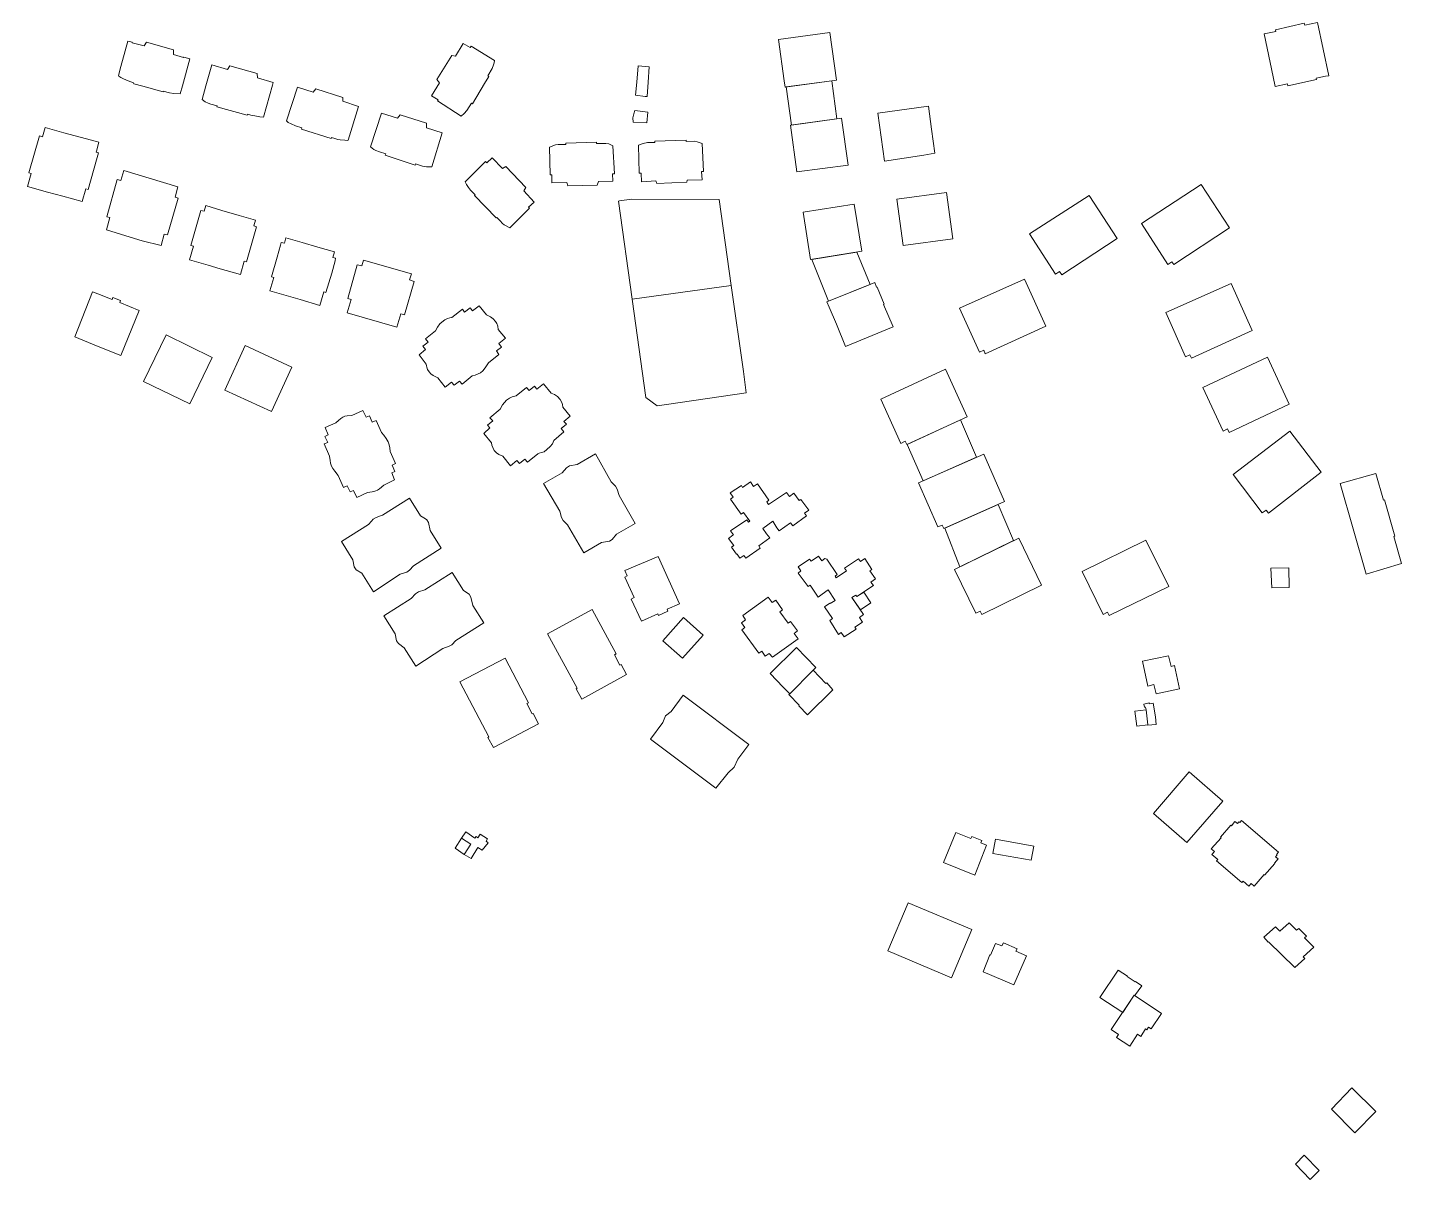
# Model space of a CAD drawing. Header units: metres. Extents: x 560562 to 562005, y 4539029 to 4540676.
# Drawn here: x 560984 to 561492, y 4539035 to 4539460 of the extents above; entities that cross this region are included whole.
import ezdxf

# ---------------------------------------------------------------- set-up
doc = ezdxf.new("R2010")
doc.units = ezdxf.units.M
doc.layers.add('B_MESKEN', color=2, linetype='Continuous', lineweight=0)

msp = doc.modelspace()

# ---------------------------------------------------------------- linework, layer by layer
at = {"layer": 'B_MESKEN', "lineweight": 13}
for points in [[(561460.6243, 4539462.0451, 259.996), (561464.779, 4539442.3683, 259.996), (561463.557, 4539442.1395, 259.996), (561460.0974, 4539441.4919, 259.996), (561460.1981, 4539441.0138, 259.996), (561449.6489, 4539438.6479, 259.996), (561449.4688, 4539439.3468, 259.996), (561445.0133, 4539438.3975, 259.996), (561444.2633, 4539441.9763, 259.996), (561440.9541, 4539457.7673, 259.996), (561445.2576, 4539458.702, 259.996), (561445.1036, 4539459.3146, 259.996), (561455.6369, 4539461.7855, 259.996), (561455.8628, 4539461.0283, 259.996), (561460.6243, 4539462.0451, 259.996)], [(561023.0673, 4539454.4934, 295.5627), (561027.5432, 4539453.3273, 295.5627), (561028.436, 4539454.7032, 295.5627), (561038.3305, 4539451.9349, 295.5627), (561038.4339, 4539450.1953, 295.5627), (561042.1138, 4539449.1319, 295.5627), (561042.2305, 4539449.2411, 295.5627), (561044.3844, 4539448.6452, 295.5627), (561041.6403, 4539438.5697, 295.5627), (561040.8593, 4539435.7021, 295.5627), (561038.5477, 4539435.7917, 295.5627), (561036.881, 4539436.1023, 295.5627), (561034.5974, 4539436.6446, 295.5627), (561034.5039, 4539436.3575, 295.5627), (561027.0572, 4539438.4463, 295.5627), (561023.7694, 4539439.3686, 295.5627), (561023.67, 4539439.7846, 295.5627), (561021.6338, 4539440.5068, 295.5627), (561019.9681, 4539441.2188, 295.5627), (561018.913, 4539441.7486, 295.5627), (561018.1595, 4539442.2284, 295.5627), (561018.0503, 4539442.4711, 295.5627), (561018.9126, 4539445.8228, 295.5627), (561020.536, 4539451.492, 295.5627), (561021.5784, 4539455.1289, 295.5627), (561023.1504, 4539454.727, 295.5627), (561023.0673, 4539454.4934, 295.5627)], [(561145.3337, 4539454.2449, 295.6106), (561147.8429, 4539452.741, 295.6106), (561148.1775, 4539453.215, 295.6106), (561156.8143, 4539447.9316, 295.6106), (561156.7727, 4539447.1262, 295.6106), (561156.5326, 4539446.3606, 295.6106), (561156.0096, 4539444.9751, 295.6106), (561154.3681, 4539442.3327, 295.6106), (561154.7356, 4539442.1177, 295.6106), (561153.1811, 4539439.5135, 295.6106), (561148.7125, 4539432.0274, 295.6106), (561148.3177, 4539432.2338, 295.6106), (561146.6305, 4539429.5741, 295.6106), (561145.6042, 4539428.4061, 295.6106), (561144.5187, 4539427.4746, 295.6106), (561135.8601, 4539433.0754, 295.6106), (561136.0923, 4539433.4062, 295.6106), (561133.5848, 4539434.9181, 295.6106), (561136.5772, 4539439.7204, 295.6106), (561135.6027, 4539440.9428, 295.6106), (561141.1332, 4539449.8282, 295.6106), (561142.5047, 4539449.5316, 295.6106), (561145.3337, 4539454.2449, 295.6106)], [(561282.2615, 4539440.606, 299.1294), (561264.111, 4539438.168, 299.1294), (561264.1104, 4539438.1719, 299.1294), (561263.7931, 4539440.4493, 299.1294), (561261.6724, 4539455.6708, 299.1294), (561280.6161, 4539458.3665, 299.1294), (561283.0265, 4539440.7092, 299.1294), (561282.2615, 4539440.606, 299.1294)], [(561052.4804, 4539446.3791, 295.5356), (561058.3365, 4539444.6973, 295.5356), (561059.2202, 4539446.0034, 295.5356), (561069.2799, 4539443.1575, 295.5356), (561069.4148, 4539441.5877, 295.5356), (561075.2085, 4539439.8157, 295.5356), (561074.936, 4539438.8514, 295.5356), (561071.6198, 4539427.1159, 295.5356), (561070.299, 4539427.2214, 295.5356), (561068.3562, 4539427.5012, 295.5356), (561066.9485, 4539427.8166, 295.5356), (561065.6591, 4539428.157, 295.5356), (561065.5705, 4539427.76, 295.5356), (561054.3832, 4539430.8799, 295.5356), (561054.4895, 4539431.2494, 295.5356), (561052.1545, 4539431.8897, 295.5356), (561051.2283, 4539432.2779, 295.5356), (561050.0865, 4539432.7697, 295.5356), (561048.9138, 4539433.561, 295.5356), (561050.3279, 4539438.6432, 295.5356), (561052.4804, 4539446.3791, 295.5356)], [(561213.2259, 4539434.7377, 267.0625), (561212.5143, 4539434.7175, 267.0625), (561208.9176, 4539435.2074, 267.0625), (561209.3513, 4539439.9887, 267.0625), (561209.8993, 4539446.0064, 267.0625), (561213.9502, 4539445.6574, 267.0625), (561213.5766, 4539440.0245, 267.0625), (561213.2259, 4539434.7377, 267.0625)], [(561264.471, 4539438.2163, 269.6635), (561281.2865, 4539440.4754, 269.6635), (561283.1584, 4539426.5009, 269.6635), (561266.4725, 4539424.1698, 269.6635), (561264.471, 4539438.2163, 269.6635)], [(561084.1034, 4539438.1595, 295.7981), (561089.9584, 4539436.2778, 295.7981), (561090.8599, 4539437.5479, 295.7981), (561100.8281, 4539434.3696, 295.7981), (561100.8841, 4539432.9468, 295.7981), (561106.6726, 4539431.0216, 295.7981), (561102.8451, 4539418.6001, 295.7981), (561102.5438, 4539418.4697, 295.7981), (561101.5754, 4539418.5144, 295.7981), (561099.9383, 4539418.6437, 295.7981), (561099.0894, 4539418.7859, 295.7981), (561097.9731, 4539419.1685, 295.7981), (561096.7489, 4539419.5982, 295.7981), (561096.5778, 4539419.1484, 295.7981), (561085.5898, 4539422.6445, 295.7981), (561085.7436, 4539423.1399, 295.7981), (561083.4282, 4539423.8431, 295.7981), (561081.7563, 4539424.5618, 295.7981), (561080.7522, 4539425.1416, 295.7981), (561080.1192, 4539425.7056, 295.7981), (561084.1034, 4539438.1595, 295.7981)], [(561208.6431, 4539429.482, 266.8693), (561213.4712, 4539428.9579, 266.8693), (561213.1071, 4539424.9524, 266.8693), (561207.9914, 4539425.2004, 266.8693), (561207.848, 4539426.8295, 266.8693), (561208.2303, 4539428.3498, 266.8693), (561208.6431, 4539429.482, 266.8693)], [(561300.7327, 4539410.87, 299.1651), (561298.3418, 4539428.5279, 299.1651), (561316.9823, 4539431.0768, 299.1651), (561318.1567, 4539422.6435, 299.1651), (561319.413, 4539413.8323, 299.1651), (561315.3036, 4539413.1009, 299.1651), (561300.7327, 4539410.87, 299.1651)], [(561115.1885, 4539428.5303, 295.6494), (561121.0514, 4539426.6487, 295.6494), (561121.9879, 4539427.8636, 295.6494), (561131.7422, 4539424.7884, 295.6494), (561131.7674, 4539423.1576, 295.6494), (561137.5478, 4539421.2323, 295.6494), (561133.7005, 4539408.7118, 295.6494), (561131.7901, 4539408.7554, 295.6494), (561130.3094, 4539409.0177, 295.6494), (561127.7525, 4539409.8792, 295.6494), (561127.5714, 4539409.3753, 295.6494), (561116.5215, 4539412.9904, 295.6494), (561116.7026, 4539413.4944, 295.6494), (561114.451, 4539414.2237, 295.6494), (561113.0212, 4539414.8112, 295.6494), (561112.3752, 4539415.1581, 295.6494), (561111.0606, 4539416.1058, 295.6494), (561115.1885, 4539428.5303, 295.6494)], [(561266.1382, 4539424.1231, 299.1651), (561284.9487, 4539426.751, 299.1651), (561287.3306, 4539409.3574, 299.1651), (561268.4779, 4539406.9218, 299.1651), (561266.1382, 4539424.1231, 299.1651)], [(560997.8817, 4539421.3005, 279.6625), (561009.928, 4539418.0531, 279.6625), (561010.847, 4539417.8054, 279.6625), (561009.9574, 4539414.5081, 279.6625), (561009.8722, 4539414.1923, 279.6625), (561009.9603, 4539414.1673, 279.6625), (561010.7317, 4539413.9479, 279.6625), (561009.9836, 4539411.355, 279.6625), (561006.8291, 4539400.4213, 279.6625), (561006.0064, 4539400.6101, 279.6625), (561004.6735, 4539395.8795, 279.6625), (560997.55, 4539397.8636, 279.6625), (560991.8467, 4539399.4016, 279.6625), (560984.4881, 4539401.485, 279.6625), (560985.8674, 4539406.2706, 279.6625), (560984.9898, 4539406.5428, 279.6625), (560988.9845, 4539420.1231, 279.6625), (560989.9886, 4539419.7957, 279.6625), (560991.0085, 4539423.1942, 279.6625), (560997.8817, 4539421.3005, 279.6625)], [(561209.9342, 4539416.7109, 299.0818), (561211.7221, 4539417.3523, 299.0818), (561213.2877, 4539417.7025, 299.0818), (561216.0187, 4539417.6981, 299.0818), (561216.0013, 4539418.2393, 299.0818), (561227.6247, 4539418.5337, 299.0818), (561227.635, 4539418.1009, 299.0818), (561230.5749, 4539418.1919, 299.0818), (561231.6346, 4539417.9744, 299.0818), (561233.463, 4539417.4005, 299.0818), (561234.0073, 4539407.0334, 299.0818), (561233.2855, 4539406.9924, 299.0818), (561233.4301, 4539403.997, 299.0818), (561227.9914, 4539403.789, 299.0818), (561227.7883, 4539403.0174, 299.0818), (561216.7838, 4539402.5675, 299.0818), (561216.4495, 4539403.5291, 299.0818), (561211.1266, 4539403.2558, 299.0818), (561211.0206, 4539406.3947, 299.0818), (561210.236, 4539406.3729, 299.0818), (561209.9342, 4539416.7109, 299.0818)], [(561177.3603, 4539405.8147, 296.9068), (561177.1459, 4539416.0266, 296.9068), (561179.3659, 4539416.8092, 296.9068), (561180.3997, 4539416.9804, 296.9068), (561183.1483, 4539416.9849, 296.9068), (561183.1573, 4539417.491, 296.9068), (561194.482, 4539417.7923, 296.9068), (561194.4841, 4539417.4035, 296.9068), (561197.9556, 4539417.3949, 296.9068), (561199.0637, 4539417.1759, 296.9068), (561200.553, 4539416.5341, 296.9068), (561201.0806, 4539406.1178, 296.9068), (561200.3845, 4539406.1213, 296.9068), (561200.5528, 4539403.4058, 296.9068), (561195.18, 4539403.268, 296.9068), (561194.768, 4539401.9734, 296.9068), (561183.96, 4539401.7531, 296.9068), (561183.5121, 4539402.9909, 296.9068), (561178.0575, 4539402.8364, 296.9068), (561177.9844, 4539405.8215, 296.9068), (561177.3603, 4539405.8147, 296.9068)], [(561167.6163, 4539399.8195, 296.3443), (561171.5421, 4539395.7127, 296.3443), (561169.4449, 4539393.8052, 296.3443), (561169.8272, 4539393.4273, 296.3443), (561162.46, 4539386.2492, 296.3443), (561160.3625, 4539387.3549, 296.3443), (561159.8542, 4539387.7713, 296.3443), (561158.9141, 4539388.8379, 296.3443), (561157.7685, 4539390.044, 296.3443), (561157.4485, 4539389.8598, 296.3443), (561149.4165, 4539398.1038, 296.3443), (561149.6562, 4539398.3528, 296.3443), (561147.9504, 4539400.112, 296.3443), (561147.1982, 4539401.0576, 296.3443), (561146.494, 4539402.1563, 296.3443), (561146.0699, 4539403.2317, 296.3443), (561153.5322, 4539410.6525, 296.3443), (561153.9586, 4539410.2104, 296.3443), (561155.9735, 4539412.0651, 296.3443), (561159.8489, 4539408.1764, 296.3443), (561161.0729, 4539408.8148, 296.3443), (561168.4005, 4539401.1535, 296.3443), (561167.6163, 4539399.8195, 296.3443)], [(561020.0353, 4539407.3728, 280.2438), (561039.9852, 4539401.3685, 280.2438), (561039.001, 4539397.5564, 280.2438), (561040.104, 4539397.1572, 280.2438), (561036.1421, 4539383.6022, 280.2438), (561034.9443, 4539383.8737, 280.2438), (561033.7679, 4539379.658, 280.2438), (561026.7926, 4539381.4856, 280.2438), (561020.7992, 4539383.2826, 280.2438), (561013.6048, 4539385.5219, 280.2438), (561014.8509, 4539390.0138, 280.2438), (561013.7279, 4539390.3301, 280.2438), (561017.6371, 4539404.0434, 280.2438), (561018.9444, 4539403.6867, 280.2438), (561020.0353, 4539407.3728, 280.2438)], [(561305.2815, 4539396.781, 299.5627), (561323.6462, 4539399.2287, 299.5627), (561325.9635, 4539382.1453, 299.5627), (561307.6234, 4539379.7208, 299.5627), (561305.2815, 4539396.781, 299.5627)], [(561354.3058, 4539384.0406, 288.0057), (561376.3732, 4539398.2025, 288.0057), (561386.6313, 4539382.3105, 288.0057), (561366.187, 4539368.9041, 288.0057), (561365.3941, 4539370.0548, 288.0057), (561363.8861, 4539369.0656, 288.0057), (561354.3058, 4539384.0406, 288.0057)], [(561395.6355, 4539387.87, 270.9559), (561417.7041, 4539402.2396, 270.9559), (561428.1723, 4539386.2763, 270.9559), (561407.6024, 4539372.6595, 270.9559), (561406.874, 4539373.6981, 270.9559), (561405.3933, 4539372.6965, 270.9559), (561395.6355, 4539387.87, 270.9559)], [(561056.2501, 4539392.6355, 281.6688), (561062.6471, 4539390.7695, 281.6688), (561068.643, 4539389.0988, 281.6688), (561068.0777, 4539386.9208, 281.6688), (561068.9959, 4539386.6364, 281.6688), (561065.33, 4539373.7304, 281.6688), (561064.4938, 4539373.9579, 281.6688), (561063.0747, 4539368.9608, 281.6688), (561055.6343, 4539371.1174, 281.6688), (561051.152, 4539372.3868, 281.6688), (561044.269, 4539374.4338, 281.6688), (561045.6989, 4539379.5139, 281.6688), (561044.8167, 4539379.7514, 281.6688), (561048.5193, 4539392.6384, 281.6688), (561049.733, 4539392.3487, 281.6688), (561050.3618, 4539394.4442, 281.6688), (561056.2501, 4539392.6355, 281.6688)], [(561244.2232, 4539364.945, 263.6954), (561207.6598, 4539359.8572, 263.6954), (561202.5701, 4539396.1089, 263.6954), (561202.9495, 4539396.1777, 263.6954), (561207.4397, 4539396.8307, 263.6954), (561239.7416, 4539396.6588, 263.6954), (561244.2232, 4539364.945, 263.6954)], [(561270.758, 4539391.9681, 299.4136), (561289.6448, 4539394.999, 299.4136), (561292.4195, 4539377.5886, 299.4136), (561273.5069, 4539374.4867, 299.4136), (561270.758, 4539391.9681, 299.4136)], [(561076.6418, 4539375.3755, 281.6688), (561077.9018, 4539379.8076, 281.6688), (561078.0971, 4539380.837, 281.6688), (561079.2915, 4539380.5107, 281.6688), (561079.8731, 4539382.5683, 281.6688), (561085.8159, 4539380.8544, 281.6688), (561091.7067, 4539379.1338, 281.6688), (561097.7617, 4539377.3304, 281.6688), (561097.2087, 4539375.3277, 281.6688), (561098.2196, 4539375.0601, 281.6688), (561098.0084, 4539374.0945, 281.6688), (561096.7556, 4539369.5516, 281.6688), (561094.6253, 4539362.3432, 281.6688), (561093.8451, 4539362.5974, 281.6688), (561092.3522, 4539357.6017, 281.6688), (561085.0697, 4539359.7922, 281.6688), (561080.8116, 4539361.0037, 281.6688), (561073.8987, 4539362.9607, 281.6688), (561075.3811, 4539367.8827, 281.6688), (561074.5445, 4539368.0825, 281.6688), (561076.6418, 4539375.3755, 281.6688)], [(561102.6822, 4539360.1552, 282.8313), (561106.1963, 4539372.6191, 282.8313), (561107.8562, 4539372.1374, 282.8313), (561108.4759, 4539374.3109, 282.8313), (561126.2036, 4539369.2524, 282.8313), (561125.4714, 4539366.9704, 282.8313), (561127.1766, 4539366.451, 282.8313), (561123.6464, 4539354.1166, 282.8313), (561122.3254, 4539354.4723, 282.8313), (561120.7727, 4539349.6148, 282.8313), (561102.5316, 4539354.8205, 282.8313), (561103.9017, 4539359.7736, 282.8313), (561102.6822, 4539360.1552, 282.8313)], [(561290.5812, 4539377.2871, 269.7629), (561295.4828, 4539365.3111, 269.7629), (561280.0548, 4539359.1114, 269.7629), (561273.975, 4539374.5635, 269.7629), (561290.5812, 4539377.2871, 269.7629)], [(561207.6598, 4539359.8572, 263.7672), (561244.2232, 4539364.945, 263.7672), (561248.7049, 4539333.2313, 263.7672), (561249.7314, 4539325.3403, 263.7672), (561220.381, 4539321.0283, 263.7672), (561216.8553, 4539320.5623, 263.7672), (561212.7496, 4539323.6055, 263.7672), (561207.6598, 4539359.8572, 263.7672)], [(561279.5257, 4539358.8987, 299.3142), (561297.2027, 4539366.0022, 299.3142), (561297.8678, 4539364.3047, 299.3142), (561298.0497, 4539364.3865, 299.3142), (561300.6115, 4539358.0003, 299.3142), (561300.4281, 4539357.9269, 299.3142), (561304.0332, 4539349.7021, 299.3142), (561286.3388, 4539342.396, 299.3142), (561283.0243, 4539350.7123, 299.3142), (561280.4228, 4539356.9213, 299.3142), (561279.5257, 4539358.8987, 299.3142)], [(561328.4808, 4539356.5308, 290.0934), (561352.4978, 4539367.3292, 290.0934), (561360.3374, 4539349.9766, 290.0934), (561337.9946, 4539339.7606, 290.0934), (561337.4497, 4539341.0463, 290.0934), (561335.8806, 4539340.3158, 290.0934), (561328.4808, 4539356.5308, 290.0934)], [(561404.626, 4539354.9993, 271.5524), (561428.7443, 4539365.6396, 271.5524), (561436.523, 4539348.3126, 271.5524), (561414.0786, 4539338.0722, 271.5524), (561413.4948, 4539339.3789, 271.5524), (561411.8989, 4539338.6543, 271.5524), (561404.626, 4539354.9993, 271.5524)], [(561010.3942, 4539361.8746, 266.5563), (561015.6964, 4539359.7818, 266.5563), (561016.0113, 4539360.5299, 266.5563), (561018.8276, 4539359.4143, 266.5563), (561018.5315, 4539358.6659, 266.5563), (561025.7247, 4539355.7374, 266.5563), (561018.9057, 4539339.0703, 266.5563), (561010.5552, 4539342.4718, 266.5563), (561002.0114, 4539345.952, 266.5563), (561008.4916, 4539362.6256, 266.5563), (561010.3942, 4539361.8746, 266.5563)], [(561128.9951, 4539339.4122, 276.2125), (561131.3729, 4539341.2948, 276.2125), (561130.4177, 4539342.4934, 276.2125), (561132.3902, 4539344.0764, 276.2125), (561131.3879, 4539345.2479, 276.2125), (561135.0692, 4539348.2326, 276.2125), (561135.8102, 4539349.6145, 276.2125), (561136.6955, 4539350.7427, 276.2125), (561137.4242, 4539351.4365, 276.2125), (561138.5454, 4539352.2349, 276.2125), (561139.5311, 4539352.738, 276.2125), (561140.4016, 4539353.0386, 276.2125), (561141.0833, 4539353.1844, 276.2125), (561144.979, 4539356.2024, 276.2125), (561145.8347, 4539355.1544, 276.2125), (561147.8799, 4539356.643, 276.2125), (561148.7159, 4539355.5396, 276.2125), (561151.1591, 4539357.4396, 276.2125), (561153.9172, 4539354.069, 276.2125), (561155.3663, 4539353.4382, 276.2125), (561156.4028, 4539352.6195, 276.2125), (561157.195, 4539351.6657, 276.2125), (561157.7014, 4539350.8566, 276.2125), (561158.0206, 4539349.9857, 276.2125), (561158.2026, 4539348.7173, 276.2125), (561160.8788, 4539345.4505, 276.2125), (561158.49, 4539343.475, 276.2125), (561159.4814, 4539342.22, 276.2125), (561157.5394, 4539340.776, 276.2125), (561158.5029, 4539339.5214, 276.2125), (561154.6617, 4539336.4373, 276.2125), (561153.3993, 4539334.5066, 276.2125), (561152.5059, 4539333.4437, 276.2125), (561151.6751, 4539332.7611, 276.2125), (561149.7058, 4539331.8757, 276.2125), (561148.6025, 4539331.5607, 276.2125), (561144.9211, 4539328.5668, 276.2125), (561143.9459, 4539329.6913, 276.2125), (561142.002, 4539328.1451, 276.2125), (561141.0272, 4539329.2882, 276.2125), (561138.6314, 4539327.4431, 276.2125), (561135.8836, 4539330.8694, 276.2125), (561134.1964, 4539331.7091, 276.2125), (561133.3062, 4539332.3857, 276.2125), (561132.6778, 4539333.1319, 276.2125), (561132.1815, 4539333.9873, 276.2125), (561131.8602, 4539334.7466, 276.2125), (561131.7769, 4539335.2876, 276.2125), (561131.6853, 4539335.8846, 276.2125), (561128.9951, 4539339.4122, 276.2125)], [(561035.6842, 4539346.6931, 269.4063), (561052.6796, 4539338.4061, 269.4063), (561044.4134, 4539321.3215, 269.4063), (561027.3271, 4539329.5706, 269.4063), (561035.6842, 4539346.6931, 269.4063)], [(561057.2827, 4539326.3053, 266.2562), (561064.7888, 4539342.7393, 266.2562), (561082.082, 4539334.764, 266.2562), (561074.6061, 4539318.3859, 266.2562), (561057.2827, 4539326.3053, 266.2562)], [(561418.2322, 4539327.2386, 274.7337), (561442.106, 4539338.5048, 274.7337), (561450.1714, 4539321.2057, 274.7337), (561427.9381, 4539310.7213, 274.7337), (561427.3441, 4539312.0104, 274.7337), (561425.7282, 4539311.2155, 274.7337), (561418.2322, 4539327.2386, 274.7337)], [(561299.4104, 4539323.0438, 296.1578), (561323.2967, 4539334.0626, 296.1578), (561331.3133, 4539316.4994, 296.1578), (561309.0313, 4539306.2037, 296.1578), (561308.3951, 4539307.4814, 296.1578), (561306.788, 4539306.6504, 296.1578), (561299.4104, 4539323.0438, 296.1578)], [(561152.8582, 4539310.3468, 279.25), (561155.1728, 4539312.3522, 279.25), (561154.2184, 4539313.3698, 279.25), (561156.1935, 4539315.0386, 279.25), (561155.1667, 4539316.1502, 279.25), (561158.9933, 4539319.314, 279.25), (561159.8364, 4539320.8735, 279.25), (561160.5471, 4539321.7684, 279.25), (561161.2934, 4539322.5794, 279.25), (561162.3625, 4539323.3104, 279.25), (561163.4092, 4539323.8288, 279.25), (561164.8891, 4539324.2282, 279.25), (561168.6965, 4539327.3553, 279.25), (561169.6676, 4539326.2355, 279.25), (561171.6314, 4539327.7934, 279.25), (561172.5188, 4539326.6565, 279.25), (561174.8982, 4539328.6608, 279.25), (561177.8006, 4539325.2182, 279.25), (561178.9681, 4539324.7247, 279.25), (561180.0941, 4539323.9819, 279.25), (561181.0291, 4539322.9183, 279.25), (561181.667, 4539321.8137, 279.25), (561181.9115, 4539320.9849, 279.25), (561182.0234, 4539319.9918, 279.25), (561184.8277, 4539316.764, 279.25), (561182.4397, 4539314.797, 279.25), (561183.3651, 4539313.715, 279.25), (561181.4653, 4539312.1097, 279.25), (561182.4258, 4539310.916, 279.25), (561178.7204, 4539307.7963, 279.25), (561178.2067, 4539306.5273, 279.25), (561177.4292, 4539305.5224, 279.25), (561176.2233, 4539304.3955, 279.25), (561175.1533, 4539303.6089, 279.25), (561174.1838, 4539303.2651, 279.25), (561173.3734, 4539303.0111, 279.25), (561172.8147, 4539302.8452, 279.25), (561169.0441, 4539299.7082, 279.25), (561167.9985, 4539300.8015, 279.25), (561166.0996, 4539299.2518, 279.25), (561165.0638, 4539300.3728, 279.25), (561162.7968, 4539298.4406, 279.25), (561159.9226, 4539301.9012, 279.25), (561158.4801, 4539302.5571, 279.25), (561157.5282, 4539303.1949, 279.25), (561156.7845, 4539304.079, 279.25), (561156.2008, 4539305.1085, 279.25), (561155.8841, 4539306.0405, 279.25), (561155.7793, 4539306.9131, 279.25), (561152.8582, 4539310.3468, 279.25)], [(561094.3112, 4539312.4775, 269.4813), (561098.2379, 4539314.2556, 269.4813), (561099.2675, 4539315.1474, 269.4813), (561100.1148, 4539315.8172, 269.4813), (561100.9227, 4539316.3845, 269.4813), (561101.6042, 4539316.7101, 269.4813), (561102.489, 4539316.8537, 269.4813), (561104.1611, 4539316.9361, 269.4813), (561108.3158, 4539318.8696, 269.4813), (561109.4804, 4539316.2959, 269.4813), (561110.7095, 4539316.7993, 269.4813), (561111.7109, 4539314.5476, 269.4813), (561113.1479, 4539315.1317, 269.4813), (561115.1416, 4539310.6472, 269.4813), (561115.9975, 4539309.7027, 269.4813), (561116.9045, 4539308.4663, 269.4813), (561117.5678, 4539307.253, 269.4813), (561118.0258, 4539306.0998, 269.4813), (561118.2611, 4539305.0914, 269.4813), (561118.33, 4539303.7012, 269.4813), (561120.3238, 4539299.2167, 269.4813), (561119.0744, 4539298.6292, 269.4813), (561120.056, 4539296.3216, 269.4813), (561118.9394, 4539295.8068, 269.4813), (561119.9996, 4539293.1693, 269.4813), (561116.0239, 4539291.2701, 269.4813), (561114.4419, 4539289.9284, 269.4813), (561113.7195, 4539289.4159, 269.4813), (561113.1142, 4539289.1546, 269.4813), (561112.3117, 4539288.8875, 269.4813), (561111.6437, 4539288.7964, 269.4813), (561110.8721, 4539288.6789, 269.4813), (561110.0347, 4539288.5626, 269.4813), (561106.0508, 4539286.7293, 269.4813), (561104.8117, 4539289.3325, 269.4813), (561103.6195, 4539288.7909, 269.4813), (561102.5059, 4539291.0633, 269.4813), (561101.1803, 4539290.4115, 269.4813), (561099.205, 4539294.8768, 269.4813), (561097.8995, 4539296.3926, 269.4813), (561097.1576, 4539297.4102, 269.4813), (561096.7422, 4539298.3186, 269.4813), (561096.3472, 4539299.3205, 269.4813), (561096.1693, 4539300.3936, 269.4813), (561096, 4539301.9452, 269.4813), (561093.9974, 4539306.458, 269.4813), (561095.284, 4539307.026, 269.4813), (561094.2625, 4539309.203, 269.4813), (561095.4755, 4539309.8568, 269.4813), (561094.3112, 4539312.4775, 269.4813)], [(561328.8459, 4539315.3593, 257.9086), (561334.7888, 4539301.5406, 257.9086), (561315.0056, 4539292.8607, 257.9086), (561309.1941, 4539306.2789, 257.9086), (561328.8459, 4539315.3593, 257.9086)], [(561429.404, 4539295.1349, 277.5671), (561450.3666, 4539311.1265, 277.5671), (561461.9676, 4539295.9965, 277.5671), (561442.4969, 4539280.9727, 277.5671), (561441.5926, 4539282.081, 277.5671), (561440.1717, 4539281.0008, 277.5671), (561429.404, 4539295.1349, 277.5671)], [(561174.9887, 4539291.9046, 291.4375), (561181.8768, 4539295.8007, 291.4375), (561183.3951, 4539297.6682, 291.4375), (561184.5558, 4539298.3852, 291.4375), (561187.3613, 4539298.8813, 291.4375), (561194.0633, 4539302.8053, 291.4375), (561199.9176, 4539292.441, 291.4375), (561201.556, 4539290.8353, 291.4375), (561202.0834, 4539289.7599, 291.4375), (561202.8061, 4539287.3871, 291.4375), (561208.7068, 4539277.0677, 291.4375), (561201.9313, 4539273.1354, 291.4375), (561200.3208, 4539271.2147, 291.4375), (561199.3263, 4539270.6222, 291.4375), (561196.392, 4539270.0646, 291.4375), (561189.8012, 4539266.2748, 291.4375), (561183.8004, 4539276.6051, 291.4375), (561182.1904, 4539278.2741, 291.4375), (561181.6269, 4539279.3684, 291.4375), (561180.9291, 4539281.604, 291.4375), (561174.9887, 4539291.9046, 291.4375)], [(561313.3552, 4539292.1366, 296.0583), (561337.4481, 4539302.7074, 296.0583), (561345.0711, 4539285.189, 296.0583), (561322.6527, 4539275.2675, 296.0583), (561322.1226, 4539276.4824, 296.0583), (561320.436, 4539275.8215, 296.0583), (561313.3552, 4539292.1366, 296.0583)], [(561243.8716, 4539288.3693, 303.6424), (561247.9851, 4539291.1835, 303.6424), (561248.4378, 4539290.4496, 303.6424), (561251.3138, 4539292.4674, 303.6424), (561252.4575, 4539290.7983, 303.6424), (561253.9343, 4539291.7214, 303.6424), (561258.117, 4539285.6701, 303.6424), (561257.3367, 4539285.1109, 303.6424), (561257.5372, 4539284.8027, 303.6424), (561257.9788, 4539284.1423, 303.6424), (561264.625, 4539288.6072, 303.6424), (561265.6819, 4539287.1103, 303.6424), (561267.369, 4539288.298, 303.6424), (561269.3258, 4539285.5488, 303.6424), (561269.9422, 4539285.9587, 303.6424), (561272.8175, 4539281.9838, 303.6424), (561271.2668, 4539280.9101, 303.6424), (561271.974, 4539279.8942, 303.6424), (561266.9373, 4539276.2051, 303.6424), (561266.1339, 4539277.3481, 303.6424), (561261.88, 4539274.3615, 303.6424), (561261.015, 4539275.5683, 303.6424), (561259.5788, 4539277.924, 303.6424), (561255.8278, 4539275.274, 303.6424), (561257.2565, 4539273.3457, 303.6424), (561258.4071, 4539271.7605, 303.6424), (561254.3617, 4539268.9134, 303.6424), (561254.9374, 4539268.0521, 303.6424), (561249.6572, 4539264.2689, 303.6424), (561248.8785, 4539265.2951, 303.6424), (561247.4372, 4539264.3268, 303.6424), (561246.3538, 4539265.8421, 303.6424), (561246.216, 4539265.7485, 303.6424), (561244.3458, 4539268.3808, 303.6424), (561245.1177, 4539268.9583, 303.6424), (561243.2569, 4539271.6173, 303.6424), (561244.7474, 4539272.7911, 303.6424), (561245.0259, 4539272.9859, 303.6424), (561243.9749, 4539274.4207, 303.6424), (561250.029, 4539278.4139, 303.6424), (561250.5692, 4539277.5712, 303.6424), (561251.0779, 4539277.9353, 303.6424), (561248.803, 4539281.168, 303.6424), (561247.8964, 4539280.5573, 303.6424), (561243.9652, 4539286.0922, 303.6424), (561244.9727, 4539286.8355, 303.6424), (561243.8716, 4539288.3693, 303.6424)], [(561468.9553, 4539291.8527, 266.6393), (561482.1179, 4539295.611, 266.6393), (561484.8927, 4539285.6788, 266.6393), (561485.2727, 4539285.7906, 266.6393), (561489.1376, 4539272.3892, 266.6393), (561488.7953, 4539272.2763, 266.6393), (561491.5973, 4539262.3056, 266.6393), (561478.517, 4539258.4507, 266.6393), (561468.9553, 4539291.8527, 266.6393)], [(561100.4001, 4539270.4257, 269.1813), (561110.4061, 4539276.7963, 269.1813), (561111.4039, 4539278.0078, 269.1813), (561112.0357, 4539278.7003, 269.1813), (561113.1549, 4539279.3559, 269.1813), (561114.7887, 4539279.9271, 269.1813), (561115.4966, 4539280.149, 269.1813), (561125.4402, 4539286.4951, 269.1813), (561129.5091, 4539279.8873, 269.1813), (561131.3955, 4539278.8018, 269.1813), (561131.8582, 4539278.4273, 269.1813), (561132.5259, 4539277.4389, 269.1813), (561133.0739, 4539274.4903, 269.1813), (561137.1453, 4539268.0234, 269.1813), (561126.9456, 4539261.5223, 269.1813), (561125.5372, 4539259.9423, 269.1813), (561124.5004, 4539259.1911, 269.1813), (561122.0553, 4539258.4371, 269.1813), (561112.1839, 4539251.9207, 269.1813), (561107.931, 4539258.7384, 269.1813), (561105.8408, 4539259.9778, 269.1813), (561105.082, 4539261.1181, 269.1813), (561104.5924, 4539263.6618, 269.1813), (561100.4001, 4539270.4257, 269.1813)], [(561342.7357, 4539284.1554, 258.1711), (561348.4252, 4539270.786, 258.1711), (561328.6123, 4539261.0943, 258.1711), (561323.0442, 4539275.4407, 258.1711), (561342.7357, 4539284.1554, 258.1711)], [(561326.5968, 4539260.1083, 296.0583), (561350.3834, 4539271.7439, 296.0583), (561358.7311, 4539254.3974, 296.0583), (561336.7184, 4539243.5283, 296.0583), (561336.1057, 4539244.7935, 296.0583), (561334.4878, 4539244.0107, 296.0583), (561326.5968, 4539260.1083, 296.0583)], [(561373.7196, 4539259.3551, 295.9589), (561397.1854, 4539271.0131, 295.9589), (561405.7197, 4539253.8633, 295.9589), (561383.6608, 4539243.1501, 295.9589), (561383.13, 4539244.3412, 295.9589), (561381.4735, 4539243.4753, 295.9589), (561373.7196, 4539259.3551, 295.9589)], [(561204.949, 4539259.774, 274.4875), (561217.2892, 4539264.9213, 274.4875), (561225.179, 4539247.4688, 274.4875), (561220.5194, 4539245.4366, 274.4875), (561220.8251, 4539244.8066, 274.4875), (561217.3936, 4539243.1718, 274.4875), (561217.0877, 4539243.7832, 274.4875), (561211.0735, 4539241.0576, 274.4875), (561207.3138, 4539249.1978, 274.4875), (561208.4047, 4539249.7375, 274.4875), (561204.943, 4539257.341, 274.4875), (561205.7707, 4539257.755, 274.4875), (561204.949, 4539259.774, 274.4875)], [(561282.9499, 4539257.0663, 306.6568), (561286.8087, 4539259.6341, 306.6568), (561286.0789, 4539260.6629, 306.6568), (561291.2291, 4539264.0998, 306.6568), (561291.9683, 4539263.0519, 306.6568), (561293.5574, 4539264.147, 306.6568), (561296.0892, 4539260.1147, 306.6568), (561295.3575, 4539259.5928, 306.6568), (561297.4091, 4539256.6486, 306.6568), (561295.6851, 4539255.4758, 306.6568), (561296.6873, 4539254.1826, 306.6568), (561290.5699, 4539250.155, 306.6568), (561290.2312, 4539250.6604, 306.6568), (561288.786, 4539249.7678, 306.6568), (561288.786, 4539249.7678, 306.6568), (561293.0796, 4539243.5606, 306.6568), (561291.504, 4539242.3915, 306.6568), (561292.6262, 4539240.6914, 306.6568), (561289.8333, 4539238.9009, 306.6568), (561290.302, 4539238.1329, 306.6568), (561285.9091, 4539235.3078, 306.6568), (561284.847, 4539236.8639, 306.6568), (561283.8163, 4539236.1854, 306.6568), (561280.549, 4539241.3286, 306.6568), (561281.5714, 4539242.043, 306.6568), (561278.5926, 4539246.3321, 306.6568), (561280.6457, 4539247.7249, 306.6568), (561280.7763, 4539247.5483, 306.6568), (561282.5486, 4539248.649, 306.6568), (561280.041, 4539252.5978, 306.6568), (561277.8271, 4539250.9963, 306.6568), (561276.2985, 4539249.9515, 306.6568), (561273.3752, 4539254.3469, 306.6568), (561272.5702, 4539253.7984, 306.6568), (561268.9339, 4539258.7965, 306.6568), (561269.9665, 4539259.5821, 306.6568), (561268.885, 4539261.0581, 306.6568), (561273.1638, 4539263.9925, 306.6568), (561273.7664, 4539263.2132, 306.6568), (561276.4528, 4539265.0414, 306.6568), (561277.6561, 4539263.3845, 306.6568), (561278.7333, 4539264.1604, 306.6568), (561279.4806, 4539263.9772, 306.6568), (561283.2746, 4539258.3061, 306.6568), (561282.5404, 4539257.6646, 306.6568), (561282.9499, 4539257.0663, 306.6568)], [(561115.9668, 4539243.0615, 270.2313), (561126.0649, 4539249.3772, 270.2313), (561127.7289, 4539251.2036, 270.2313), (561128.7434, 4539251.8323, 270.2313), (561131.1761, 4539252.6042, 270.2313), (561141.1731, 4539259.0342, 270.2313), (561145.395, 4539252.4048, 270.2313), (561147.4976, 4539250.9794, 270.2313), (561148.1628, 4539249.9081, 270.2313), (561148.8306, 4539246.8865, 270.2313), (561152.9538, 4539240.5028, 270.2313), (561142.5797, 4539233.9297, 270.2313), (561141.1359, 4539232.3618, 270.2313), (561140.1132, 4539231.7896, 270.2313), (561137.7632, 4539230.9224, 270.2313), (561127.8323, 4539224.5006, 270.2313), (561123.4911, 4539231.2821, 270.2313), (561121.4089, 4539232.8009, 270.2313), (561120.7415, 4539233.7504, 270.2313), (561120.2257, 4539236.3567, 270.2313), (561115.9668, 4539243.0615, 270.2313)], [(561443.3295, 4539260.6083, 251.1593), (561449.9588, 4539260.7883, 251.1593), (561450.1791, 4539253.5325, 251.1593), (561443.6747, 4539253.3586, 251.1593), (561443.3295, 4539260.6083, 251.1593)], [(561291.9528, 4539245.1895, 263.9875), (561288.786, 4539249.7678, 263.9875), (561290.2312, 4539250.6604, 263.9875), (561290.5699, 4539250.155, 263.9875), (561293.1027, 4539251.8226, 263.9875), (561295.6848, 4539247.7987, 263.9875), (561291.9528, 4539245.1895, 263.9875)], [(561259.5031, 4539227.7874, 289.6318), (561258.2316, 4539229.1458, 289.6318), (561256.7516, 4539228.0857, 289.6318), (561255.4883, 4539229.944, 289.6318), (561254.38, 4539229.2425, 289.6318), (561248.18, 4539237.9107, 289.6318), (561249.2809, 4539238.7128, 289.6318), (561247.9793, 4539240.4713, 289.6318), (561249.4422, 4539241.5956, 289.6318), (561248.4393, 4539243.2118, 289.6318), (561257.8001, 4539249.9198, 289.6318), (561259.3525, 4539247.9109, 289.6318), (561260.6734, 4539248.7818, 289.6318), (561263.1657, 4539245.2314, 289.6318), (561262.1762, 4539244.5188, 289.6318), (561265.2325, 4539240.3466, 289.6318), (561266.1384, 4539240.9785, 289.6318), (561268.6585, 4539237.455, 289.6318), (561267.428, 4539236.5368, 289.6318), (561268.9437, 4539234.5194, 289.6318), (561259.5031, 4539227.7874, 289.6318)], [(561176.452, 4539236.3899, 277.75), (561192.9043, 4539245.3813, 277.75), (561201.7416, 4539229.0013, 277.75), (561201.1142, 4539228.6877, 277.75), (561203.1616, 4539224.8643, 277.75), (561203.593, 4539225.1164, 277.75), (561205.5679, 4539221.3871, 277.75), (561189.081, 4539212.3003, 277.75), (561186.9856, 4539216.0411, 277.75), (561187.4076, 4539216.2841, 277.75), (561176.452, 4539236.3899, 277.75)], [(561219.0053, 4539233.8439, 267.0822), (561226.6314, 4539242.4629, 267.0822), (561233.9075, 4539235.8485, 267.0822), (561226.284, 4539227.3707, 267.0822), (561219.0053, 4539233.8439, 267.0822)], [(561258.5946, 4539221.7939, 274.2293), (561259.7948, 4539222.9409, 274.2293), (561267.1156, 4539230.1755, 274.2293), (561268.2625, 4539231.3444, 274.2293), (561275.4464, 4539223.9131, 274.2293), (561274.3082, 4539222.8489, 274.2293), (561265.8192, 4539214.281, 274.2293), (561263.4418, 4539216.7063, 274.2293), (561258.5946, 4539221.7939, 274.2293)], [(561144.0955, 4539218.6392, 279.8875), (561160.7692, 4539227.4526, 279.8875), (561169.4079, 4539210.9827, 279.8875), (561168.8008, 4539210.6697, 279.8875), (561170.7864, 4539206.8304, 279.8875), (561171.169, 4539207.0087, 279.8875), (561173.0716, 4539203.1802, 279.8875), (561156.4894, 4539194.4549, 279.8875), (561154.4454, 4539198.1378, 279.8875), (561154.8107, 4539198.3812, 279.8875), (561144.0955, 4539218.6392, 279.8875)], [(561397.9814, 4539217.0755, 266.1593), (561396.0602, 4539226.255, 266.1593), (561405.5729, 4539228.2988, 266.1593), (561406.6034, 4539224.3576, 266.1593), (561407.753, 4539224.6743, 266.1593), (561409.7177, 4539216.0405, 266.1593), (561401.0034, 4539214.3038, 266.1593), (561400.2213, 4539217.6806, 266.1593), (561397.9814, 4539217.0755, 266.1593)], [(561265.8192, 4539214.281, 275.3742), (561274.3082, 4539222.8489, 275.3742), (561274.4133, 4539222.9472, 275.3742), (561279.1249, 4539218.0022, 275.3742), (561279.4424, 4539218.3024, 275.3742), (561281.7676, 4539215.6908, 275.3742), (561272.3755, 4539206.5089, 275.3742), (561269.1311, 4539209.8508, 275.3742), (561269.3086, 4539210.0065, 275.3742), (561265.4886, 4539213.9444, 275.3742), (561265.8192, 4539214.281, 275.3742)], [(561214.4062, 4539197.545, 292.45), (561218.982, 4539203.612, 292.45), (561220.0175, 4539206.0678, 292.45), (561222.0397, 4539207.7508, 292.45), (561226.4768, 4539213.7388, 292.45), (561250.6923, 4539195.5743, 292.45), (561246.6385, 4539190.1616, 292.45), (561245.3581, 4539187.2372, 292.45), (561243.0558, 4539185.1498, 292.45), (561238.561, 4539179.4903, 292.45), (561214.4062, 4539197.545, 292.45)], [(561397.3195, 4539208.4011, 263.1218), (561397.1191, 4539209.3628, 263.1218), (561396.7378, 4539209.2693, 263.1218), (561396.5044, 4539210.4024, 263.1218), (561398.4232, 4539210.9736, 263.1218), (561398.487, 4539210.5458, 263.1218), (561399.9816, 4539210.8448, 263.1218), (561400.835, 4539205.813, 263.1218), (561401.0857, 4539202.9281, 263.1218), (561397.9066, 4539202.6478, 263.1218), (561397.8885, 4539202.7604, 263.1218), (561397.9852, 4539202.7725, 263.1218), (561397.3195, 4539208.4011, 263.1218)], [(561393.1806, 4539207.8924, 263.3467), (561397.3194, 4539208.4011, 263.3467), (561397.9852, 4539202.7725, 263.3467), (561393.8556, 4539202.2541, 263.3467), (561393.1806, 4539207.8924, 263.3467)], [(561400.0355, 4539170.0762, 284.928), (561413.2146, 4539185.4364, 284.928), (561425.6999, 4539174.6539, 284.928), (561412.421, 4539159.3334, 284.928), (561400.0355, 4539170.0762, 284.928)], [(561425.033, 4539161.1479, 272.6468), (561424.7499, 4539161.3941, 272.6468), (561428.5853, 4539165.7374, 272.6468), (561428.7967, 4539165.5628, 272.6468), (561430.0681, 4539167.1411, 272.6468), (561431.1025, 4539166.3645, 272.6468), (561431.602, 4539166.9626, 272.6468), (561431.8672, 4539166.7339, 272.6468), (561432.5258, 4539167.5296, 272.6468), (561446.1695, 4539155.7741, 272.6468), (561445.4658, 4539155.0087, 272.6468), (561445.6446, 4539154.8545, 272.6468), (561445.036, 4539154.1294, 272.6468), (561446.0634, 4539153.3306, 272.6468), (561444.7207, 4539151.77, 272.6468), (561444.8564, 4539151.661, 272.6468), (561441.0643, 4539147.3678, 272.6468), (561440.8598, 4539147.5308, 272.6468), (561437.2245, 4539143.241, 272.6468), (561436.1169, 4539144.2393, 272.6468), (561435.2531, 4539143.2634, 272.6468), (561433.2009, 4539145.0731, 272.6468), (561432.7056, 4539144.5729, 272.6468), (561423.3349, 4539152.5547, 272.6468), (561423.8237, 4539153.1579, 272.6468), (561421.6091, 4539155.0096, 272.6468), (561422.5922, 4539156.0756, 272.6468), (561421.3578, 4539157.0541, 272.6468), (561425.033, 4539161.1479, 272.6468)], [(561144.6581, 4539160.9345, 230.4538), (561148.0928, 4539158.771, 230.4538), (561145.6953, 4539154.9357, 230.4538), (561142.2834, 4539157.2765, 230.4538), (561144.6581, 4539160.9345, 230.4538)], [(561148.0928, 4539158.771, 230.3788), (561144.6581, 4539160.9345, 230.3788), (561146.2412, 4539163.2867, 230.3788), (561149.6472, 4539160.9833, 230.3788), (561150.0839, 4539161.6472, 230.3788), (561150.7467, 4539161.1513, 230.3788), (561151.5909, 4539162.5092, 230.3788), (561154.325, 4539160.7414, 230.3788), (561153.7753, 4539159.8326, 230.3788), (561154.4963, 4539159.2764, 230.3788), (561152.3524, 4539156.4996, 230.3788), (561150.7027, 4539157.596, 230.3788), (561148.2293, 4539153.5113, 230.3788), (561145.6953, 4539154.9357, 230.3788), (561148.0928, 4539158.771, 230.3788)], [(561327.0909, 4539163.08, 266.4636), (561332.6734, 4539160.8044, 266.4636), (561332.9891, 4539161.616, 266.4636), (561336.7251, 4539160.0812, 266.4636), (561336.3741, 4539159.2314, 266.4636), (561338.4885, 4539158.3531, 266.4636), (561334.1701, 4539147.2901, 266.4636), (561322.5545, 4539151.9805, 266.4636), (561327.0909, 4539163.08, 266.4636)], [(561341.8072, 4539160.6342, 261.7458), (561355.872, 4539158.076, 261.7458), (561354.8716, 4539152.9051, 261.7458), (561340.7271, 4539155.3145, 261.7458), (561341.8072, 4539160.6342, 261.7458)], [(561309.4905, 4539137.1709, 285.6827), (561333.0598, 4539127.2961, 285.6827), (561325.5399, 4539109.4642, 285.6827), (561301.9839, 4539119.3627, 285.6827), (561309.4905, 4539137.1709, 285.6827)], [(561446.6412, 4539126.6114, 255.7338), (561450.1468, 4539129.6802, 255.7338), (561452.8394, 4539126.9761, 255.7338), (561453.6631, 4539127.6625, 255.7338), (561456.4982, 4539124.8468, 255.7338), (561455.8265, 4539124.1561, 255.7338), (561459.2899, 4539120.702, 255.7338), (561455.3274, 4539117.1767, 255.7338), (561455.8984, 4539116.5273, 255.7338), (561452.2359, 4539113.3103, 255.7338), (561442.5089, 4539122.7467, 255.7338), (561442.3625, 4539122.6218, 255.7338), (561440.7673, 4539124.4717, 255.7338), (561445.1273, 4539128.2941, 255.7338), (561446.6412, 4539126.6114, 255.7338)], [(561341.7193, 4539122.1607, 267.9609), (561344.1462, 4539121.2378, 267.9609), (561344.7337, 4539122.3822, 267.9609), (561349.695, 4539120.1404, 267.9609), (561349.3089, 4539119.2775, 267.9609), (561353.2494, 4539117.5317, 267.9609), (561348.5604, 4539106.7933, 267.9609), (561337.1786, 4539111.6937, 267.9609), (561339.6691, 4539117.9298, 267.9609), (561339.9527, 4539117.8033, 267.9609), (561341.7193, 4539122.1607, 267.9609)], [(561393.3317, 4539107.9265, 258.5346), (561393.4328, 4539108.0729, 258.5346), (561395.7812, 4539106.5115, 258.5346), (561393.1102, 4539102.8498, 258.5346), (561392.9148, 4539102.9798, 258.5346), (561392.4608, 4539102.2998, 258.5346), (561388.687, 4539096.6467, 258.5346), (561380.2829, 4539102.1473, 258.5346), (561387.0496, 4539112.2356, 258.5346), (561390.4346, 4539110.0995, 258.5346), (561390.3341, 4539109.8937, 258.5346), (561393.3317, 4539107.9265, 258.5346)], [(561392.9148, 4539102.9798, 262.5917), (561402.963, 4539096.2928, 262.5917), (561399.1578, 4539090.6088, 262.5917), (561398.2693, 4539091.212, 262.5917), (561397.6581, 4539090.2609, 262.5917), (561397.0902, 4539090.6351, 262.5917), (561395.3395, 4539087.8297, 262.5917), (561394.2129, 4539088.6848, 262.5917), (561391.2771, 4539084.1899, 262.5917), (561386.4186, 4539087.4345, 262.5917), (561387.2045, 4539088.5811, 262.5917), (561384.4899, 4539090.3595, 262.5917), (561392.9148, 4539102.9798, 262.5917)], [(561465.7748, 4539060.9326, 259.2066), (561473.2803, 4539068.8043, 259.2066), (561482.0928, 4539060.1088, 259.2066), (561474.4156, 4539052.2526, 259.2066), (561465.7748, 4539060.9326, 259.2066)], [(561452.5022, 4539040.732, 248.0151), (561455.7294, 4539043.9334, 248.0151), (561461.185, 4539038.3092, 248.0151), (561457.8504, 4539035.0061, 248.0151), (561452.5022, 4539040.732, 248.0151)]]:
    msp.add_polyline3d(points, close=True, dxfattribs=at)

doc.saveas('drawing.dxf')
